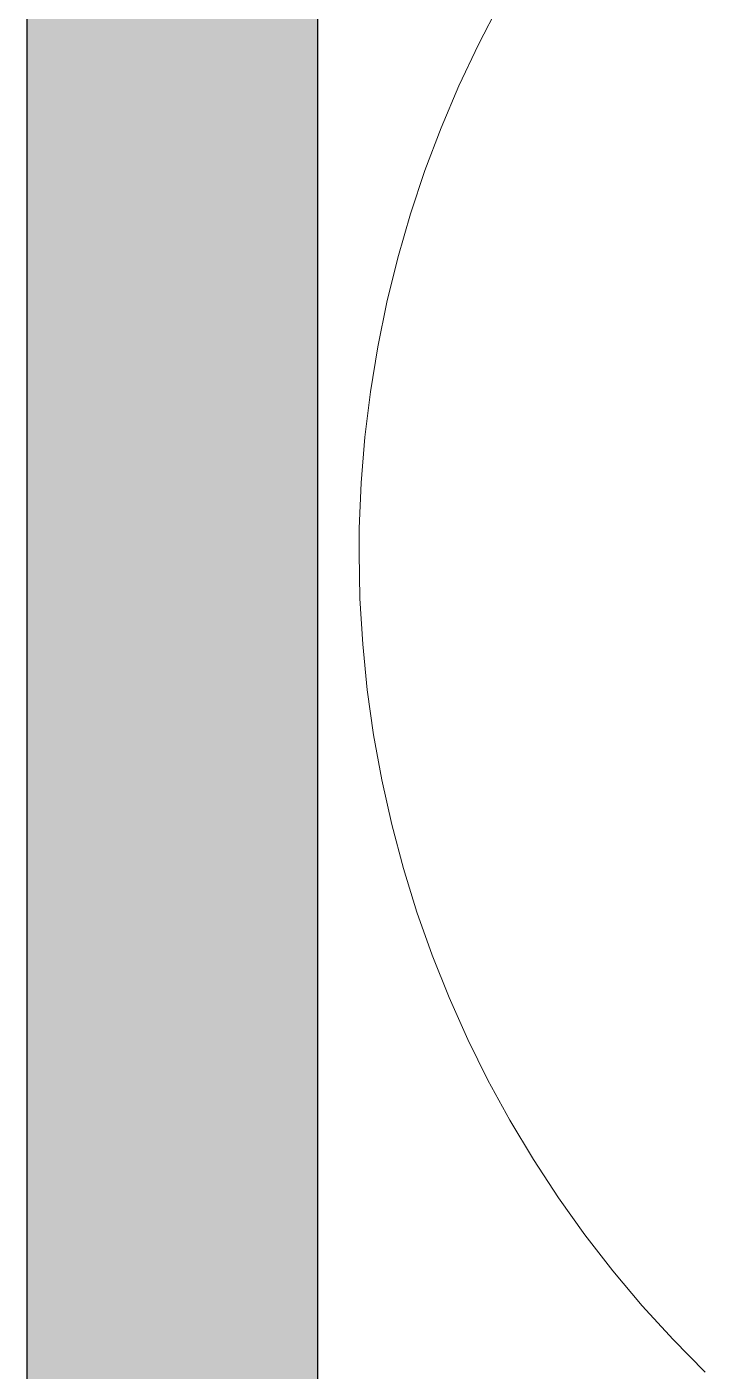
# Model space of a CAD drawing. Header units: millimetres. Extents: x 155927 to 326028, y -36033 to 97293.
# Drawn here: x 206548.8 to 206786.6, y 12018.6 to 12489.5 of the extents above; entities that cross this region are included whole.
import ezdxf

# ---------------------------------------------------------------- set-up
doc = ezdxf.new("R2010")
doc.units = ezdxf.units.MM
doc.header["$MEASUREMENT"] = 0
for name, color, linetype, lineweight in [('A-WALL-PATT', 7, 'CONTINUOUS', 9), ('I-FURN', 8, 'CONTINUOUS', 9), ('I-WALL', 7, 'CONTINUOUS', 9)]:
    doc.layers.add(name, color=color, linetype=linetype, lineweight=lineweight)

msp = doc.modelspace()

# ---------------------------------------------------------------- hatches: boundary and pattern name
at = {"layer": 'A-WALL-PATT'}
msp.add_hatch(color=256, dxfattribs=at).paths.add_polyline_path([(206650.83, 9369.61), (206650.83, 13505.61), (206548.83, 13505.61), (206548.83, 9369.61), (206613.18, 9369.61)], flags=0)

# ---------------------------------------------------------------- linework, layer by layer
at = {"layer": 'I-FURN'}
for p, q in [((206714.55, 12497.49), (206707.14, 12483.31)), ((206707.14, 12483.31), (206700.3, 12468.84)), ((206700.3, 12468.84), (206694.05, 12454.12)), ((206694.05, 12454.12), (206688.39, 12439.15)), ((206688.39, 12439.15), (206683.33, 12423.97)), ((206683.33, 12423.97), (206678.89, 12408.61)), ((206678.89, 12408.61), (206675.06, 12393.07)), ((206675.06, 12393.07), (206671.86, 12377.4)), ((206671.86, 12377.4), (206669.28, 12361.61)), ((206669.28, 12361.61), (206667.34, 12345.72)), ((206667.34, 12345.72), (206666.04, 12329.78)), ((206666.04, 12329.78), (206665.37, 12313.79)), ((206665.37, 12313.79), (206665.28, 12305.16)), ((206665.28, 12305.16), (206665.6, 12289.16)), ((206665.6, 12289.16), (206666.56, 12273.19)), ((206666.56, 12273.19), (206668.16, 12257.27)), ((206668.16, 12257.27), (206670.39, 12241.43)), ((206670.39, 12241.43), (206673.25, 12225.69)), ((206673.25, 12225.69), (206676.74, 12210.08)), ((206676.74, 12210.08), (206680.86, 12194.62)), ((206680.86, 12194.62), (206685.59, 12179.33)), ((206685.59, 12179.33), (206690.92, 12164.25)), ((206690.92, 12164.25), (206696.86, 12149.39)), ((206696.86, 12149.39), (206703.38, 12134.78)), ((206703.38, 12134.78), (206710.48, 12120.45)), ((206710.48, 12120.45), (206718.15, 12106.41)), ((206718.15, 12106.41), (206726.38, 12092.68)), ((206726.38, 12092.68), (206735.15, 12079.3)), ((206735.15, 12079.3), (206744.44, 12066.28)), ((206744.44, 12066.28), (206754.25, 12053.64)), ((206754.25, 12053.64), (206764.56, 12041.4)), ((206764.56, 12041.4), (206775.35, 12029.59)), ((206775.35, 12029.59), (206786.6, 12018.22))]:
    msp.add_line(p, q, dxfattribs=at)
at = {"layer": 'I-WALL', "lineweight": 30}
for p, q in [((206548.83, 13505.61), (206548.83, 9369.61)), ((206650.83, 9369.61), (206650.83, 13505.61))]:
    msp.add_line(p, q, dxfattribs=at)

doc.saveas('drawing.dxf')
